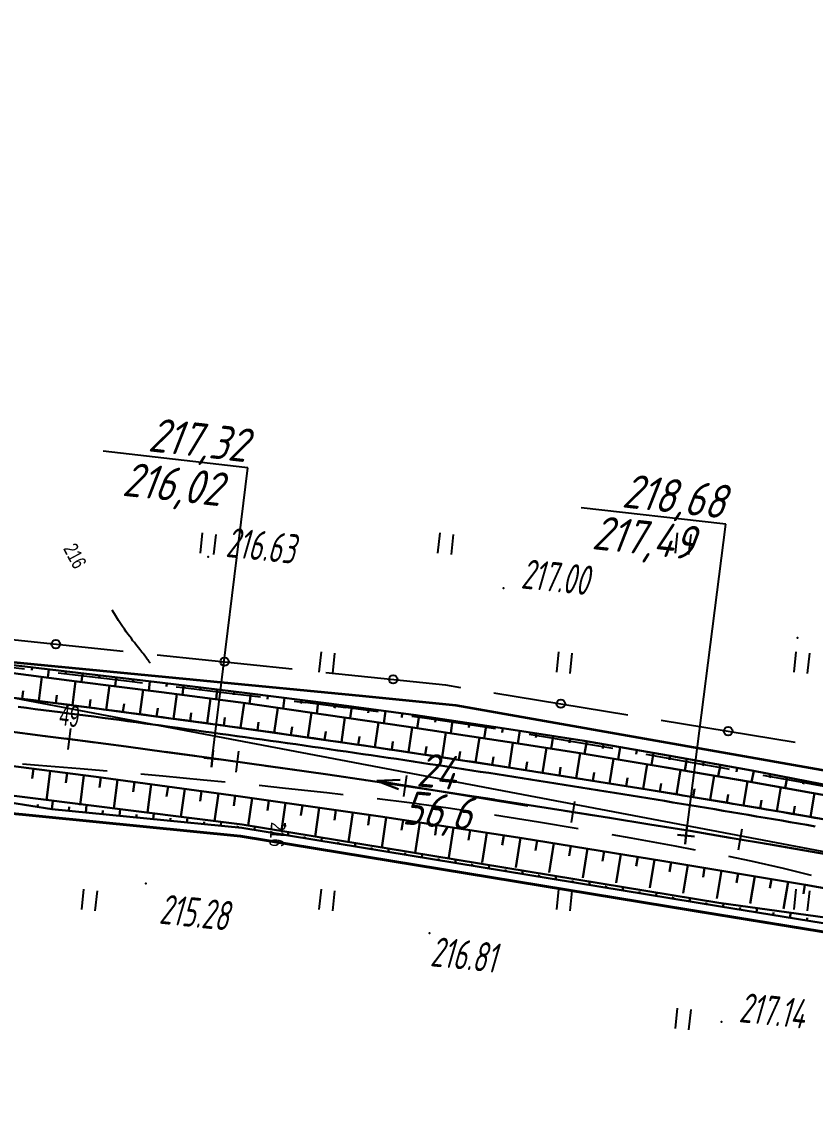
# Model space of a CAD drawing. Header units: millimetres. Extents: x -1799 to 6962, y -1020 to 4121.
# Drawn here: x 2605.3 to 2698.8, y 2129.8 to 2259.3 of the extents above; entities that cross this region are included whole.
import ezdxf
from ezdxf import colors
from ezdxf.entities.mleader import LeaderData, LeaderLine
from ezdxf.math import Vec2, Vec3

# ---------------------------------------------------------------- set-up
doc = ezdxf.new("R2010")
doc.units = ezdxf.units.MM
doc.linetypes.add('CONTI', pattern=[0])
doc.linetypes.add('STROT', pattern=[1.7, 0.5, -1.2])
for name, color, linetype, lineweight in [('10', 1, 'Continuous', 35), ('КОПИЯ_ОСЬ_13_ОТКОСЫ', 7, 'Continuous', 30), ('ОСЬ_ВЕРХ_ПОКРЫТИЯ_ГРАНИЦЫ_ПОЛОС', 7, 'Continuous', 30), ('ОСЬ_ВЕРХ_ПОКРЫТИЯ_ОСЬ', 1, 'Continuous', 30), ('Отметки', 5, 'Continuous', 30), ('Уклоны ПЧ', 5, 'Continuous', 30)]:
    doc.layers.add(name, color=color, linetype=linetype, lineweight=lineweight)
for name, color, linetype in [('_Ростелеком', 6, 'Continuous'), ('GOR_BDEFAULT', 212, 'CONTI'), ('PI_OTDEFAULT', 172, 'CONTI'), ('PI_TTDEFAULT', 5, 'CONTI'), ('PLN_O', 7, 'CONTI'), ('SIT_LDEFAULT', 7, 'CONTI'), ('ZAPSKDEFAULT', 7, 'CONTI'), ('КОПИЯ_ОСЬ_ТАНГЕНСЫ', 1, 'Continuous'), ('ОСЬ_ВЕРХ_ПОКРЫТИЯ_ПИКЕТЫ', 1, 'Continuous'), ('ОСЬ_ВЕРХ_ПОКРЫТИЯ_ТАНГЕНСЫ', 1, 'Continuous'), ('разметка', 7, 'Continuous')]:
    doc.layers.add(name, color=color, linetype=linetype)
doc.styles.add('eskd', font='spds.shx', dxfattribs={"width": 1.2, "oblique": 15})
doc.styles.add('SHRFT', font='TXT', dxfattribs={"width": 3.5})
doc.styles.get("Standard").update_dxf_attribs({"font": 'arial.ttf'})
doc.styles.add('STYLE1', font='romand.shx', dxfattribs={"width": 0.9})
doc.styles.add('ГОСТ', font='', dxfattribs={"oblique": 15, "height": 4})
doc.styles.get('ГОСТ').set_extended_font_data('GOST type A')
doc.linetypes.add('кабель_связи_проект.', pattern='A,10,-1,["/",STYLE1,S=3,R=0,X=0,Y=-1.5],-4.1', length=15.1)

# ---------------------------------------------------------------- blocks, each defined once
blk = doc.blocks.new('BL_2011')
at = {"color": 0}
for p, q in [((0, 0), (0, 2.4)), ((1.6, 0), (1.6, 2.4))]:
    blk.add_line(p, q, dxfattribs=at)
blk = doc.blocks.new('_None')
blk = doc.blocks.new('Крест')
at = {"layer": 'Отметки'}
for points in [[(-1, 0), (1, 0)], [(0, 1), (0, -1)]]:
    blk.add_lwpolyline(points, dxfattribs=at)
blk = doc.blocks.new('Стрелка')
at = {"layer": 'Уклоны ПЧ', "ltscale": 2}
for points in [[(-0.02342005360436872, -0.04794833697465961), (-0.02342005360436872, 17.97170368749525)], [(-0.02342005360436872, -0.04794833697465961), (-0.5784949510263147, 2.621650927669716)], [(-0.02342005360436872, -0.04794833697465961), (0.5316548438175772, 2.621650927669716)]]:
    blk.add_lwpolyline(points, dxfattribs=at)

msp = doc.modelspace()

# ---------------------------------------------------------------- linework, layer by layer
at = {"layer": '10'}
for points in [[(2101.215964376295, 2227.683480735322), (2162.085964376407, 2219.923480734614), (2159.525964376351, 2213.473480735359), (2297.715964376295, 2209.333480734763), (2404.765964376575, 2206.743480734912), (2404.405964376705, 2209.573480734986), (2429.815964376388, 2209.403480735061), (2482.405964376705, 2205.203480734875), (2522.825964376631, 2200.833480734763), (2522.305964376612, 2191.793480734726), (2567.945964376277, 2187.353480735247), (2607.945964376277, 2183.453480734875), (2645.445964376277, 2179.81348073521), (2656.475964376537, 2178.743480734912), (2795.065964376388, 2154.273480735173)], [(2711.605964376426, 2150.083480734763), (2669.275964376351, 2157.013480735396), (2631.085964376407, 2163.273480735173), (2562.695964376277, 2170.053480735433), (2522.135964376686, 2174.06348073521), (2464.055964376612, 2179.003480734688), (2394.925964376258, 2183.3734807348), (2355.125964376444, 2183.173480734614), (2300.975964376537, 2183.773480735173), (2267.925964376258, 2185.6234807348), (2237.395964376463, 2187.773480735173), (2206.525964376351, 2190.163480734837), (2183.505964376332, 2191.983480735135), (2147.735964376314, 2194.533480734949)]]:
    msp.add_lwpolyline(points, dxfattribs=at)
at = {"layer": '_Ростелеком', "linetype": 'кабель_связи_проект.', "lineweight": 40, "ltscale": 0.25}
msp.add_lwpolyline([(2147.735964376314, 2194.533480734949), (2165.620964376323, 2193.258480735508), (2183.892524459117, 2191.952918643517), (2204.259899181381, 2190.342639668298), (2245.727302920752, 2187.928894931835), (2377.213150545556, 2183.856410272804), (2394.925964376258, 2183.3734807348), (2427.774356473654, 2181.296994788026), (2466.421393385515, 2179.489945887973), (2529.045099162156, 2174.68424828389), (2590.674702712664, 2167.279744137463), (2631.085964376407, 2163.273480735173), (2687.255328848967, 2154.070012844552), (2711.605964395605, 2150.083480731969), (2728.843450850874, 2146.897353469779), (2777.18548696198, 2136.785582946998), (2823.732769019707, 2130.389864466538), (2843.098696965064, 2129.833376689267), (2891.691056727732, 2136.424062533689), (2926.975437407187, 2148.040086050903), (2920.921942522875, 2168.771160892596)], dxfattribs=at)
at = {"layer": 'GOR_BDEFAULT', "color": 212, "elevation": 216, "flags": 128}
for points in [[(2620.451700376414, 2183.669213734952), (2620.411700376435, 2183.739212735009), (2620.351700376437, 2183.809212735307), (2620.29170037644, 2183.889214735863), (2620.231700376442, 2183.969216735487), (2620.151700376426, 2184.069214735565), (2620.071700376409, 2184.169213734952), (2619.991700376451, 2184.279213735287), (2619.891700376416, 2184.399216735189), (2619.79170037644, 2184.529213735287), (2619.691700376405, 2184.669213734952), (2619.571700376409, 2184.819214735565), (2619.451700376414, 2184.969216735487), (2619.321700376409, 2185.129212735606), (2619.181700376395, 2185.309212735307), (2619.04170037644, 2185.489212735009), (2618.891700376416, 2185.679215735209), (2618.731700376442, 2185.889214735863), (2618.5617003764, 2186.099213735585), (2618.381700376407, 2186.329216734891), (2618.201700376414, 2186.569214735565), (2618.001700376402, 2186.819214735565), (2617.801700376449, 2187.089211735328), (2617.601700376437, 2187.379212735606), (2617.381700376407, 2187.679215735209), (2617.161700376435, 2187.999215735507), (2616.931700376395, 2188.349213735585), (2616.691700376405, 2188.70921473523), (2616.451700376414, 2189.099213735585), (2616.191700376405, 2189.509217735765), (2615.931700376395, 2189.939217735467)], [(2636.361700376447, 2164.429215735209), (2636.341700376428, 2164.819214735565)]]:
    msp.add_lwpolyline(points, dxfattribs=at)
at = {"layer": 'PI_TTDEFAULT', "color": 5}
for p in [(2627.251700376402, 2196.219216735487, 216.629), (2662.071700376409, 2192.51921173503, 217.002), (2696.731700376442, 2186.659211734695, 217.464), (2619.911700376435, 2157.699212734972, 215.278), (2653.341700376428, 2151.859215734911, 216.812), (2687.78170037643, 2141.389214735863, 217.14)]:
    msp.add_point(p, dxfattribs=at)
at = {"layer": 'PLN_O'}
for p, q in [((2601.331700376419, 2186.749215735507), (2617.241700376451, 2185.089211735328)), ((2621.231700376442, 2184.679215735209), (2637.141700376416, 2183.01921173503)), ((2641.121700376398, 2182.599213735585), (2655.241700376451, 2181.129212735606)), ((2655.241700376451, 2181.119217735169), (2657.011700376412, 2180.829216734891)), ((2660.951700376414, 2180.189217735467), (2676.741700376451, 2177.599213735585)), ((2680.691700376405, 2176.949212734972), (2696.481700376442, 2174.359215734911))]:
    msp.add_line(p, q, dxfattribs=at)
for centre in [(2609.29170037644, 2185.919213734952), (2629.191700376405, 2183.849213735585), (2649.081700376419, 2181.76921173503), (2668.841700376428, 2178.899216735189), (2688.581700376419, 2175.659211734695)]:
    msp.add_circle(centre, 0.5, dxfattribs=at)
at = {"layer": 'SIT_LDEFAULT', "color": 7}
for p, q in [((2605.611700376447, 2182.95921473523), (2598.771700376421, 2183.749215735507)), ((2617.961700376423, 2181.509217735765), (2609.581700376419, 2182.499215735507)), ((2619.501700376402, 2181.329216734891), (2617.961700376423, 2181.509217735765)), ((2624.321700376409, 2180.759217735765), (2623.481700376442, 2180.859215734911)), ((2629.111700376447, 2180.189217735467), (2624.321700376409, 2180.759217735765)), ((2633.411700376435, 2179.679215735209), (2629.111700376447, 2180.199212734972)), ((2638.681700376395, 2179.01921173503), (2637.381700376407, 2179.179215735209)), ((2643.471700376433, 2178.429215735209), (2638.681700376395, 2179.029213735287)), ((2647.301700376449, 2177.929215735209), (2643.471700376433, 2178.439217735467)), ((2653.03170037643, 2177.149216735189), (2651.271700376421, 2177.389214735863)), ((2657.801700376449, 2176.449212734972), (2653.03170037643, 2177.149216735189)), ((2661.151700376426, 2175.929215735209), (2657.801700376449, 2176.449212734972)), ((2667.991700376451, 2174.809212735307), (2665.111700376447, 2175.289216734854)), ((2673.331700376419, 2173.899216735189), (2667.991700376451, 2174.809212735307)), ((2674.961700376423, 2173.619217735169), (2673.331700376419, 2173.899216735189)), ((2605.371700376398, 2171.799218735111), (2607.231700376442, 2171.659211734695)), ((2683.711700376423, 2172.069214735565), (2678.911700376435, 2172.929215735209)), ((2688.431700376395, 2171.219216735487), (2683.711700376423, 2172.069214735565)), ((2607.231700376442, 2171.659211734695), (2612.171700376444, 2171.26921173503)), ((2612.171700376444, 2171.26921173503), (2615.341700376428, 2171.009217735765)), ((2619.321700376409, 2170.649216735189), (2621.911700376435, 2170.409211734695)), ((2621.911700376435, 2170.399216735189), (2626.701700376414, 2169.929215735209)), ((2688.751700376402, 2171.159211734695), (2688.431700376395, 2171.219216735487)), ((2696.471700376433, 2169.76921173503), (2692.691700376405, 2170.449212734972)), ((2626.701700376414, 2169.939217735467), (2629.271700376421, 2169.679215735209)), ((2633.251700376402, 2169.289216734854), (2636.391700376416, 2168.95921473523)), ((2700.341700376428, 2169.059212735307), (2696.471700376433, 2169.76921173503)), ((2636.391700376416, 2168.95921473523), (2641.261700376412, 2168.429215735209)), ((2641.261700376412, 2168.429215735209), (2643.191700376405, 2168.199212734972)), ((2647.171700376444, 2167.719216735487), (2651.001700376402, 2167.239212735009)), ((2651.001700376402, 2167.249215735507), (2655.841700376428, 2166.579216734891)), ((2655.841700376428, 2166.579216734891), (2657.081700376419, 2166.389214735863)), ((2661.03170037643, 2165.799218735111), (2666.221700376433, 2164.979210735683)), ((2666.221700376433, 2164.969216735487), (2670.901700376426, 2164.179215735209)), ((2674.841700376428, 2163.499215735507), (2677.101700376437, 2163.099213735585)), ((2677.101700376437, 2163.099213735585), (2682.28170037643, 2162.149216735189)), ((2682.28170037643, 2162.159211734695), (2684.681700376395, 2161.699212734972)), ((2688.601700376437, 2160.919213734952), (2691.231700376442, 2160.389214735863)), ((2691.231700376442, 2160.389214735863), (2695.051700376449, 2159.529213735287)), ((2695.051700376449, 2159.529213735287), (2698.361700376447, 2158.70921473523))]:
    msp.add_line(p, q, dxfattribs=at)
at = {"layer": 'КОПИЯ_ОСЬ_13_ОТКОСЫ'}
for p, q in [((2608.836499205159, 2166.484134743375), (2608.933424507684, 2167.461822271732)), ((2610.826742857675, 2166.286827359733), (2610.872651811087, 2166.749911921484)), ((2612.81698651019, 2166.089519976092), (2612.903697021344, 2166.964170692873)), ((2614.807230162705, 2165.89221259245), (2614.848031720447, 2166.303778747481)), ((2616.797473815221, 2165.694905208808), (2616.873969535003, 2166.466519114015)), ((2618.787717467736, 2165.497597825167), (2618.823411629777, 2165.857645575342)), ((2620.777961120251, 2165.300290441525), (2620.844242048692, 2165.968867535156)), ((2622.768204772738, 2165.102983057884), (2622.798791539108, 2165.41151240134)), ((2624.758448425253, 2164.905675674242), (2624.814514562322, 2165.471215956298)), ((2626.748692077768, 2164.7083682906), (2626.774171448438, 2164.9653792292)), ((2628.738935730284, 2164.511060906959), (2628.784787075982, 2164.973564377439)), ((2630.729179382799, 2164.313753523317), (2630.749551357827, 2164.519246056129)), ((2632.706914121294, 2164.021219573368), (2632.771592482206, 2164.415955826094)), ((2634.680595387481, 2163.697827767965), (2634.712934567951, 2163.895195894328)), ((2636.654276653639, 2163.374435963494), (2636.71895501455, 2163.769172216219)), ((2638.627957919825, 2163.051044158091), (2638.660297100325, 2163.248412285385)), ((2640.601639186012, 2162.727652353619), (2640.666317546924, 2163.122388606344)), ((2642.575320452199, 2162.404260548216), (2642.607659632698, 2162.601628674579)), ((2644.549001718386, 2162.080868743745), (2644.613680079297, 2162.47560499647)), ((2646.522682984572, 2161.757476938342), (2646.555022165072, 2161.954845065636)), ((2648.496364250759, 2161.43408513387), (2648.561042611671, 2161.828821386595)), ((2650.470045516917, 2161.110693328467), (2650.502384697387, 2161.30806145483)), ((2652.443726783104, 2160.787301523064), (2652.508405144161, 2161.182037776721)), ((2654.41740804929, 2160.463909718593), (2654.449747229761, 2160.661277844955)), ((2656.391089315477, 2160.14051791319), (2656.455767676534, 2160.535254166846)), ((2658.364770581664, 2159.817126108718), (2658.397109762134, 2160.014494235081)), ((2660.338451847851, 2159.493734303315), (2660.403130208908, 2159.888470556972)), ((2662.312133114037, 2159.170342498844), (2662.344472294508, 2159.367710625206)), ((2664.285814380195, 2158.846950693441), (2664.350492741252, 2159.241686947097)), ((2666.259495646382, 2158.523558888969), (2666.291834826881, 2158.720927015332)), ((2668.233176912569, 2158.200167083566), (2668.297855273626, 2158.594903337223)), ((2670.206858178755, 2157.876775279095), (2670.239197359255, 2158.074143405457)), ((2672.180539444942, 2157.553383473692), (2672.245217805999, 2157.948119727348)), ((2674.154220711129, 2157.22999166922), (2674.186559891628, 2157.427359795583)), ((2676.127901977286, 2156.906599863817), (2676.192580338344, 2157.301336117474)), ((2678.101583243473, 2156.583208059345), (2678.133922423944, 2156.780576185708)), ((2680.07526450966, 2156.259816253943), (2680.139942870688, 2156.654552507599)), ((2682.048945775847, 2155.93642444854), (2682.081284956404, 2156.133792575833)), ((2684.022627042033, 2155.613032644068), (2684.087305403062, 2156.007768897724)), ((2685.99630830822, 2155.289640838665), (2686.028647488778, 2155.487008965028)), ((2687.970095214094, 2154.966896132019), (2688.036413079748, 2155.374627736782)), ((2689.944153536964, 2154.645813996357), (2689.981065984941, 2154.872756939766)), ((2691.918211859806, 2154.324731860695), (2691.999543786087, 2154.824772031431)), ((2693.892270182676, 2154.003649725032), (2693.936689660981, 2154.276746951428)), ((2695.866328505546, 2153.68256758937), (2695.962674492484, 2154.274916325149)), ((2697.840386828388, 2153.361485453707), (2697.892313337021, 2153.680736963091))]:
    msp.add_line(p, q, dxfattribs=at)
for points in [[(2428.936481492807, 2194.36792563313), (2445.686969774057, 2193.594610203442), (2462.430622117807, 2192.687627781567), (2479.166461961557, 2191.647344578442), (2495.894001024057, 2190.473760594067), (2512.611286180307, 2189.166997898755), (2529.317340867807, 2187.726934422192), (2546.011676805307, 2186.153814305005), (2562.693317430307, 2184.447759617505), (2579.360309617807, 2182.608770359692), (2596.012653367807, 2180.63696860188), (2612.648395555307, 2178.532720555005), (2629.266559617807, 2176.295782078442), (2645.866657274057, 2173.926641453442), (2662.447711961557, 2171.425176609692), (2679.007770555307, 2168.79175375813), (2695.546344774057, 2166.026372898755), (2712.062458055307, 2163.129400242505)], [(2428.599059883893, 2186.375069268433), (2445.507751290143, 2185.593575127808), (2462.409118477643, 2184.675606377808), (2479.302673165143, 2183.621163018433), (2496.186950508893, 2182.430367119995), (2513.061462227643, 2181.103218682495), (2529.924255196393, 2179.639839776245), (2546.775329415143, 2178.040352471558), (2563.612243477643, 2176.304878838745), (2580.434997383893, 2174.433418877808), (2597.242126290143, 2172.42621672937), (2614.032165352643, 2170.283394463745), (2630.804626290143, 2168.004952080933), (2647.558044258893, 2165.59125579187), (2664.291442696393, 2163.042183526245), (2681.003845040143, 2160.358223565308), (2697.693786446393, 2157.539253838745), (2714.360290352643, 2154.585762627808)], [(2588.469826273018, 2185.259224066896), (2591.972116247149, 2184.867310567212), (2601.943490758867, 2183.718445821119), (2611.909311071367, 2182.522202534986), (2621.881418004961, 2181.361558003736), (2631.84790970418, 2180.153519673658), (2641.807199254961, 2178.878937764478), (2651.760324254961, 2177.557053609205), (2661.688668981524, 2176.061509175611), (2671.609750524492, 2174.518815083814), (2681.500314489336, 2172.789689107251), (2691.382516637774, 2171.013596577955), (2701.239694372149, 2169.103898091626)], [(2601.828317419024, 2182.799119038892), (2611.781076208086, 2181.535492940259), (2621.733834997149, 2180.268464131665), (2631.68042923543, 2178.954163594556), (2641.139718786211, 2177.60270790608), (2650.592782751055, 2176.208375020337), (2656.262826696367, 2175.359681172681), (2663.819467321367, 2174.205491109205), (2671.372140661211, 2173.025605244947), (2681.270517126055, 2171.387391133619), (2691.161020055742, 2169.702164693189), (2701.038095251055, 2167.941758199048)], [(2601.828571336557, 2182.79907797688), (2611.781208055307, 2181.535528172192), (2621.733844774057, 2180.268438328442), (2631.680622117807, 2178.954107273755), (2641.139606492807, 2177.602666844067), (2650.592731492807, 2176.208379734692), (2656.262653367807, 2175.35962485188), (2663.819293992807, 2174.205450047192), (2671.372028367807, 2173.02564047688), (2681.270465867807, 2171.387334812817), (2691.161090867807, 2169.702154148755), (2701.038043992807, 2167.941778172192)], [(2606.482980504961, 2183.179505391431), (2606.44556595418, 2182.867051167798)], [(2607.292438524057, 2179.22485922688), (2607.656208055307, 2182.065069187817)], [(2608.468698278399, 2182.940629048658), (2608.352182165117, 2181.976273579908)], [(2610.454110876055, 2182.69987587483), (2610.414987340899, 2182.378449483228)], [(2612.439950719805, 2182.461655659986), (2612.326364294024, 2181.467331929517)], [(2614.426950231524, 2182.233704610181), (2614.388742223711, 2181.902298970533)], [(2439.378531380362, 2181.912888538477), (2441.227638431805, 2181.837701225107), (2451.179573246258, 2181.385325813119), (2461.143104740398, 2181.107547187631), (2471.105232425945, 2180.782397651498), (2481.050087162273, 2180.149188422983), (2490.991859623211, 2179.468736076181), (2500.93360156657, 2178.781705283945), (2510.872017093914, 2178.047446632211), (2520.326942631023, 2177.221536063974), (2529.778053470867, 2176.352755927865), (2531.667640873211, 2176.172721290414), (2541.112434574383, 2175.241176032846), (2550.552925297039, 2174.266806983774), (2560.450508304852, 2173.108662986581), (2570.342476078289, 2171.903500938241), (2580.224739261883, 2170.629445457284), (2590.100837894695, 2169.308442497079), (2601.364479252117, 2167.635026359384), (2608.836499205043, 2166.484134743375)], [(2611.259723680307, 2178.713384617505), (2611.628864305307, 2181.555181492505)], [(2615.226032274057, 2178.194463719067), (2615.602985399057, 2181.054693211255)], [(2616.413705602617, 2182.003891988111), (2616.29322220418, 2180.967042012525)], [(2618.400216833086, 2181.772187276197), (2618.359750524492, 2181.426606221509)], [(2620.386544958086, 2181.538605733228), (2620.259103551836, 2180.459244771314)], [(2622.372628942461, 2181.303147359205), (2622.329782262774, 2180.943390889478)], [(2624.358468786211, 2181.065796895337), (2624.22388626668, 2179.943955464673)], [(2626.344125524492, 2180.826569600415), (2626.298898473711, 2180.452668233228)], [(2605.308551805307, 2179.477666844067), (2605.428668992807, 2180.423833836255)], [(2609.276325242807, 2178.970098484692), (2609.398395555307, 2179.91675375813)], [(2619.191364305307, 2177.668096531567), (2619.576129930307, 2180.547246922192)], [(2623.155231492807, 2177.13403891438), (2623.548786180307, 2180.032232273755)], [(2627.118610399057, 2176.59253500813), (2627.519977586557, 2179.509771336255)], [(2628.329538122149, 2180.585465474439), (2628.187570348711, 2179.421174092603)], [(2630.31470657918, 2180.342484517408), (2630.267038122149, 2179.954438252759)], [(2632.299630895586, 2180.096756978345), (2632.147653356524, 2178.888428731275)], [(2634.283883825274, 2179.846207661939), (2634.232858434649, 2179.443482442212)], [(2636.267892614336, 2179.593796773267), (2636.106149450274, 2178.32730202229)], [(2613.243122117807, 2178.454961765942), (2613.367145555307, 2179.40210532063)], [(2617.208942430307, 2177.932256687817), (2617.335407274057, 2178.88550375813)], [(2621.173297899057, 2177.401983250317), (2621.302692430307, 2178.36157797688)], [(2631.080524461557, 2176.043462742505), (2631.490680711557, 2178.97974203938)], [(2635.041950242807, 2175.486822117505), (2635.456989305307, 2178.419927586255)], [(2638.251657262774, 2179.339493794751), (2638.197335973711, 2178.917389912915)], [(2640.235177770586, 2179.08332924397), (2640.063485876055, 2177.758683247876)], [(2642.218454137774, 2178.825272603345), (2642.160836950274, 2178.383774800611)], [(2644.201486364336, 2178.565354390455), (2644.019601598711, 2177.182572408033)], [(2646.184274450274, 2178.30354408772), (2646.123239294024, 2177.842667622876)], [(2625.137165086557, 2176.864263523755), (2625.269001024057, 2177.830205906567)], [(2629.100055711557, 2176.318975437817), (2629.234333055307, 2177.29126547688)], [(2639.001911180307, 2174.922735203442), (2639.421833055307, 2177.851446140942)], [(2642.960895555307, 2174.351079930005), (2643.385700242807, 2177.275396336255)], [(2648.166818395586, 2178.039856953931), (2647.974496618242, 2176.59895424397)], [(2650.149118200274, 2177.774308247876), (2650.084543004961, 2177.294068379712)], [(2652.130563512774, 2177.502152486158), (2651.909372106524, 2176.011307759595)], [(2654.108773961992, 2177.207657857251), (2654.034555211992, 2176.71077065022)], [(2656.08667923543, 2176.91128639729), (2655.862497106524, 2175.41960243733)], [(2633.061481492807, 2175.766118992505), (2633.199176805307, 2176.744756687817)], [(2637.021930711557, 2175.20581625813), (2637.161090867807, 2176.183233250317)], [(2640.981403367807, 2174.637823094067), (2641.122516649057, 2175.613897312817)], [(2646.918415086557, 2173.771978367505), (2647.348590867807, 2176.691778172192)], [(2650.875446336557, 2173.185186375317), (2651.310504930307, 2176.100957859692)], [(2658.064340368242, 2176.613053365064), (2657.989145055742, 2176.11589149983)], [(2660.041696325274, 2176.312943501783), (2659.814462438555, 2174.82048134358)], [(2662.018747106524, 2176.010956807447), (2661.942575231524, 2175.513550801587)], [(2663.995553747149, 2175.707108540845), (2663.765268102617, 2174.213852925611)], [(2644.939899461557, 2174.062505711255), (2645.082477586557, 2175.037115086255)], [(2648.896930711557, 2173.479497898755), (2649.041461961557, 2174.452642430005)], [(2654.831012742807, 2172.59107016438), (2655.271930711557, 2175.507940281567)], [(2658.785602586557, 2171.989263523755), (2659.232868211557, 2174.909185398755)], [(2662.738727586557, 2171.380010594067), (2663.191852586557, 2174.302373875317)], [(2665.972055211992, 2175.401383443189), (2665.894845739336, 2174.903702779126)], [(2667.948251501055, 2175.093796773267), (2667.715036169024, 2173.600205464673)], [(2669.924142614336, 2174.78433327229), (2669.84595657918, 2174.286545796705)], [(2671.89917923543, 2174.46890358479), (2671.642587438555, 2172.981492085767)], [(2652.853473680307, 2172.889043797192), (2652.999469774057, 2173.860845555005)], [(2656.808551805307, 2172.291143406567), (2656.956501024057, 2173.263311375317)], [(2666.690876024057, 2170.763311375317), (2667.150348680307, 2173.688360203442)], [(2670.642047899057, 2170.139043797192), (2671.107379930307, 2173.067388523755)], [(2673.86988236043, 2174.127961201978), (2673.783883825274, 2173.632233662915)], [(2675.840280309649, 2173.785141988111), (2675.587106481524, 2172.333924336744)], [(2677.810373083086, 2173.440461201978), (2677.725534215899, 2172.956803365064)], [(2679.780099645586, 2173.09390358479), (2679.530465856524, 2171.67887978108)], [(2660.762165086557, 2171.685552586255), (2660.912067430307, 2172.658819187817)], [(2664.714801805307, 2171.072637547192), (2664.867145555307, 2172.046514500317)], [(2674.591754930307, 2169.507207859692), (2675.060504930307, 2172.420782078442)], [(2678.540485399057, 2168.86792563313), (2679.012165086557, 2171.76538657063)], [(2681.749521032305, 2172.745499654126), (2681.665902868242, 2172.273896260572)], [(2683.718637243242, 2172.395218892408), (2683.472665563555, 2171.016358418775)], [(2685.687387243242, 2172.043076558423), (2685.604989782305, 2171.583542867017)], [(2687.655832067461, 2171.689072652173), (2687.413705602617, 2170.34636024983)], [(2606.659118477643, 2171.241280205933), (2606.511169258893, 2170.085152276245)], [(2608.643005196393, 2170.986153252808), (2608.192321602643, 2167.496651299683)], [(2610.626403633893, 2170.729195244995), (2610.475036446393, 2169.566109307495)], [(2612.609802071393, 2170.470284112183), (2612.149841133893, 2166.96137297937)], [(2668.666461961557, 2170.452032078442), (2668.820758836557, 2171.42700766438)], [(2672.617145555307, 2169.824102390942), (2672.772907274057, 2170.80005453938)], [(2682.487751024057, 2168.221197117505), (2682.962848680307, 2171.102544773755)], [(2686.434040086557, 2167.566900242505), (2686.911579149057, 2170.432134617505)], [(2689.623910680742, 2171.333222432447), (2689.54273392293, 2170.885712666822)], [(2691.591378942461, 2170.9736338094), (2691.341928258867, 2169.670350117994)], [(2693.555551305742, 2170.596772237134), (2693.471994176836, 2170.16243080647)], [(2614.592712227643, 2170.20941985437), (2614.437927071393, 2169.03998626062)], [(2616.575134102643, 2169.946846612183), (2616.124644889971, 2166.560442790774)], [(2618.557555977643, 2169.682198174683), (2618.400329415143, 2168.506538994995)], [(2620.539977852643, 2169.415718682495), (2620.087504256526, 2166.063720409212)], [(2622.521911446393, 2169.14740813562), (2622.361266915143, 2167.965889580933)], [(2676.566364305307, 2169.188482273755), (2676.723590867807, 2170.159551609692)], [(2680.514118211557, 2168.545415867505), (2680.672321336557, 2169.511114109692)], [(2690.378864305307, 2166.90503500813), (2690.859333055307, 2169.754278172192)], [(2695.519357458086, 2170.218064351392), (2695.278878942461, 2168.97412209065)], [(2697.482797399492, 2169.837479634595), (2697.402230993242, 2169.422913594556)], [(2600.275299876559, 2168.547069467989), (2600.275329415143, 2168.547066338745), (2631.268393477987, 2164.662258128089), (2687.481703112435, 2155.451589730953), (2711.945870712176, 2152.057363514242), (2711.946347446161, 2152.057258374442)], [(2624.503356758893, 2168.877144463745), (2624.050491056123, 2165.566982053605)], [(2626.484802071393, 2168.60492766687), (2626.321227852643, 2167.417793877808)], [(2628.465759102643, 2168.330879815308), (2628.013063853703, 2165.070295592223)], [(2630.446716133893, 2168.055000909058), (2630.279723946393, 2166.86176360437)], [(2684.460895555307, 2167.894903172192), (2684.620075242807, 2168.85523032063)], [(2688.406208055307, 2167.236822117505), (2688.566852586557, 2168.191778172192)], [(2694.322223680307, 2166.235723484692), (2694.804157274057, 2169.058477390942)], [(2698.264606492807, 2165.558965672192), (2698.747028367807, 2168.354375828442)], [(2607.134193607586, 2166.754014396493), (2607.176735111492, 2167.030095481698)], [(2632.427184883893, 2167.777168877808), (2631.972673535618, 2164.546860367444)], [(2634.407653633893, 2167.49750579187), (2634.238220040143, 2166.30268157312)], [(2636.387634102643, 2167.215889580933), (2635.914795719445, 2163.900935399731)], [(2638.367614571393, 2166.932442315308), (2638.196227852643, 2165.738960869995)], [(2640.347106758893, 2166.647041924683), (2639.856697781603, 2163.255046498415)], [(2692.350543992807, 2166.571294773755), (2692.511676805307, 2167.520879734692)], [(2696.293415086557, 2165.898321140942), (2696.455036180307, 2166.838994969067)], [(2608.836499205159, 2166.484134743375), (2631.216270877523, 2164.265464587522), (2687.417024751436, 2155.056853477296), (2711.883024980876, 2151.077439334628), (2711.883024980876, 2151.077439334628)], [(2642.326598946393, 2166.35981047937), (2642.152770821393, 2165.167793877808)], [(2644.305602852643, 2166.070625909058), (2643.79795986866, 2162.609262459365)], [(2646.284118477643, 2165.779610284058), (2646.108337227643, 2164.588936455933)], [(2648.262634102643, 2165.486641534058), (2647.732360665143, 2161.91840422937)], [(2650.240661446393, 2165.19184172937), (2650.062927071393, 2164.002632744995)], [(2652.218688790143, 2164.895210869995), (2651.683532540143, 2161.341866143433)], [(2654.196227852643, 2164.59662688562), (2654.016540352643, 2163.412300713745)], [(2656.173278633893, 2164.296089776245), (2655.635192696393, 2160.765328057495)], [(2658.150329415143, 2163.993721612183), (2657.969665352643, 2162.816963799683)], [(2660.127380196393, 2163.689522393433), (2659.585388008893, 2160.181343682495)], [(2662.103454415143, 2163.383370049683), (2661.921813790143, 2162.214180596558)], [(2664.079528633893, 2163.075386651245), (2663.534606758893, 2159.58979094812)], [(2666.055602852643, 2162.765450127808), (2665.872985665143, 2161.603829034058)], [(2668.031188790143, 2162.453682549683), (2667.482848946393, 2158.990791924683)], [(2670.006286446393, 2162.139961846558), (2669.822692696393, 2160.985909112183)], [(2671.981384102643, 2161.824410088745), (2671.431579415143, 2158.393746026245)], [(2673.955993477643, 2161.506905205933), (2673.771423165143, 2160.363594659058)], [(2675.930114571393, 2161.187569268433), (2675.379821602643, 2157.79584563562)], [(2677.904235665143, 2160.866402276245), (2677.719665352643, 2159.736031182495)], [(2679.877868477643, 2160.543282159058), (2679.327575508893, 2157.190254815308)], [(2681.851501290143, 2160.218330987183), (2681.666930977643, 2159.100899346558)], [(2683.824645821393, 2159.891426690308), (2683.273864571393, 2156.577217705933)], [(2685.797302071393, 2159.562691338745), (2685.612731758893, 2158.458199151245)], [(2687.769958321393, 2159.232124932495), (2687.219177071393, 2155.956734307495)], [(2689.742126290143, 2158.899605401245), (2689.557555977643, 2157.807930596558)], [(2691.713805977643, 2158.565254815308), (2691.166442696393, 2155.34711516687)], [(2693.685485665143, 2158.22895110437), (2693.501891915143, 2157.156441338745)], [(2695.656677071393, 2157.890816338745), (2695.115173165143, 2154.742256768433)], [(2697.627380196393, 2157.55072844812), (2697.445739571393, 2156.50141204187)]]:
    msp.add_lwpolyline(points, dxfattribs=at)
at = {"layer": 'КОПИЯ_ОСЬ_ТАНГЕНСЫ'}
msp.add_line((2580.079850085438, 2184.177011251834), (2852.601700375855, 2132.519214735751), dxfattribs=at)
at = {"layer": 'ОСЬ_ВЕРХ_ПОКРЫТИЯ_ГРАНИЦЫ_ПОЛОС', "linetype": 'Continuous'}
for points in [[(2604.984201191235, 2179.51957387795), (2605.977067114736, 2179.393424132292), (2606.969872918018, 2179.266802103643), (2607.962618376283, 2179.1397078246), (2608.955303265082, 2179.012141323102), (2609.947927359617, 2178.884102627088), (2610.940490435381, 2178.755591767293), (2611.932992267723, 2178.626608769794), (2612.925432632192, 2178.497153666255), (2613.91781130402, 2178.367226485548), (2614.910128058787, 2178.236827255611), (2615.902382671871, 2178.105956008111), (2616.894574918822, 2177.974612770987), (2617.886704575163, 2177.842797576835), (2618.878771416241, 2177.710510449869), (2619.870775217723, 2177.57775142548), (2620.862715755045, 2177.444520530676), (2621.854592803758, 2177.310817797122), (2622.846406139413, 2177.176643255551), (2623.838155537736, 2177.041996932973), (2624.829840774104, 2176.906878864777), (2625.821461624184, 2176.771289077972), (2626.813017863673, 2176.635227603291), (2627.804509268093, 2176.498694473331), (2628.795935613229, 2176.361689719756), (2629.787296674602, 2176.224213369575), (2630.778592227967, 2176.086265456316), (2631.769822048993, 2175.947846010712), (2632.760985913317, 2175.808955064428), (2633.752083596724, 2175.669592651923), (2634.743114875086, 2175.529758801137), (2635.734079523952, 2175.389453543735), (2636.724977319109, 2175.248676906725), (2637.715808036368, 2175.10742893481), (2638.706571451572, 2174.965709649411), (2639.697267340534, 2174.823519084987), (2640.687895478952, 2174.680857275066), (2641.678455642841, 2174.537724252244), (2642.668947607928, 2174.394120047254), (2643.65937115023, 2174.250044691761), (2644.649726045414, 2174.105498219294), (2645.640012069556, 2173.960480666173), (2646.630228998556, 2173.81499206127), (2647.620376608227, 2173.66903243718), (2648.610454674732, 2173.522601828364), (2649.600462973825, 2173.375700267417), (2650.590401281524, 2173.228327789729), (2651.580269373992, 2173.080484424171), (2652.570067027098, 2172.93217020986), (2653.559794016948, 2172.783385175665), (2654.549450119501, 2172.634129356978), (2655.53903511086, 2172.484402788256), (2656.528548767101, 2172.334205501166), (2657.517990864299, 2172.183537531097), (2658.507361178674, 2172.032398914372), (2659.496659486214, 2171.880789680791), (2660.485885563054, 2171.72870986854), (2661.475039185412, 2171.576159508352), (2662.464120129482, 2171.423138638412), (2663.453128171453, 2171.269647291315), (2664.442063087548, 2171.115685503383), (2665.430924653871, 2170.961253304419), (2666.419712646844, 2170.806350737264), (2667.408426842545, 2170.650977831719), (2668.397067017368, 2170.495134623175), (2669.385632947533, 2170.338821149816), (2670.374124409436, 2170.182037442376), (2671.362541179356, 2170.024783540902), (2672.350883033601, 2169.86705947799), (2673.339149748595, 2169.708865290892), (2674.327341100647, 2169.550201015932), (2675.315456866121, 2169.391066687566), (2676.303496821589, 2169.231462339324), (2677.291460743358, 2169.071388014977), (2678.279348407852, 2168.910843742465), (2679.267159591525, 2168.749829561834), (2680.254894071006, 2168.588345512201), (2681.242551622659, 2168.426391624299), (2682.230132022969, 2168.263967940037), (2683.217635048562, 2168.101074492012), (2684.205060475922, 2167.93771131934), (2685.192408081706, 2167.773878458341), (2686.179677642338, 2167.6095759472), (2687.166868934592, 2167.444803822239), (2688.153981734949, 2167.279562119779), (2689.141015820185, 2167.113850879868), (2690.127970966752, 2166.947670136032), (2691.114846951512, 2166.78101992925), (2692.101643551179, 2166.613900296775), (2693.088360542266, 2166.446311274928), (2694.074997701604, 2166.278252903757), (2695.061554805938, 2166.109725216788), (2696.04803163207, 2165.940728258726), (2697.034427956716, 2165.771262063098), (2698.020743556708, 2165.601326669951), (2699.006978208849, 2165.430922117469)], [(2698.836483651519, 2164.445563497407), (2697.850717742092, 2164.615887059284), (2696.864870923318, 2164.785741686274), (2695.878943418249, 2164.955127337401), (2694.892935449907, 2165.124043974479), (2693.906847241489, 2165.292491561187), (2692.920679016164, 2165.460470057477), (2691.934430996984, 2165.627979427029), (2690.948103407174, 2165.795019630727), (2689.961696469903, 2165.961590631318), (2688.975210408486, 2166.127692390618), (2687.988645445943, 2166.293324872305), (2687.002001805618, 2166.4584880354), (2686.015279710768, 2166.623181847309), (2685.028479384675, 2166.787406267983), (2684.041601050654, 2166.951161262033), (2683.054644931961, 2167.114446789411), (2682.067611251879, 2167.277262817522), (2681.080500233811, 2167.439609304455), (2680.093312101244, 2167.601486215753), (2679.106047077288, 2167.762893516955), (2678.118705385577, 2167.923831168016), (2677.131287249455, 2168.084299137269), (2676.14379289235, 2168.244297381875), (2675.156222537606, 2168.4038258711), (2674.168576408856, 2168.562884565828), (2673.180854729502, 2168.721473428805), (2672.193057723032, 2168.8795924293), (2671.205185613051, 2169.037241528195), (2670.217238622959, 2169.19442068917), (2669.22921697645, 2169.351129879628), (2668.241120896864, 2169.507369060454), (2667.252950608157, 2169.66313819812), (2666.264706333555, 2169.818437257235), (2665.276388296954, 2169.973266203341), (2664.287996721783, 2170.127625001048), (2663.299531831881, 2170.281513614965), (2662.310993850735, 2170.43493200877), (2661.322383002154, 2170.587880151731), (2660.333699509889, 2170.740358005663), (2659.344943597456, 2170.892365537037), (2658.356115488752, 2171.043902710465), (2657.367215407468, 2171.194969496143), (2656.378243577385, 2171.345565854956), (2655.389200222309, 2171.495691754309), (2654.400085566022, 2171.645347162535), (2653.41089983233, 2171.794532040519), (2652.421643245101, 2171.94324635939), (2651.432316028173, 2172.09149008469), (2650.442918405295, 2172.239263181028), (2649.453450600538, 2172.386565615808), (2648.463912837682, 2172.533397355502), (2647.474305340651, 2172.679758368445), (2646.484628333486, 2172.825648619247), (2645.494882039851, 2172.971068077174), (2644.505066683991, 2173.116016705905), (2643.515182489771, 2173.260494475638), (2642.525229681118, 2173.404501351913), (2641.535208482275, 2173.548037304928), (2640.545119116907, 2173.691102299293), (2639.554961809286, 2173.833696306137), (2638.564736783484, 2173.975819287275), (2637.574444263397, 2174.1174712157), (2636.58408447321, 2174.258652058815), (2635.593657637024, 2174.399361781229), (2634.603163979054, 2174.539600353141), (2633.612603723197, 2174.67936774568), (2632.621977093813, 2174.818663924386), (2631.631284314886, 2174.957488855732), (2630.640525610748, 2175.095842510847), (2629.64970120547, 2175.233724858065), (2628.658811323325, 2175.371135868517), (2627.667856188384, 2175.508075508674), (2626.676836025154, 2175.64454374594), (2625.685751057617, 2175.780540552375), (2624.694601510282, 2175.916065896315), (2623.703387607102, 2176.051119744231), (2622.712109572642, 2176.185702070979), (2621.720767631175, 2176.319812842098), (2620.729362006832, 2176.453452026856), (2619.737892924148, 2176.586619599176), (2618.746360607425, 2176.719315527392), (2617.754765280968, 2176.851539776114), (2616.763107169167, 2176.983292322991), (2615.77138649647, 2177.114573134494), (2614.779603487268, 2177.245382180822), (2613.787758365923, 2177.375719432172), (2612.795851356999, 2177.505584862468), (2611.803882684713, 2177.63497843725), (2610.811852573775, 2177.763900129509), (2609.819761248518, 2177.892349912238), (2608.827608933478, 2178.020327751909), (2607.835395853132, 2178.147833623377), (2606.843122232016, 2178.274867495907), (2605.850788294725, 2178.401429342491), (2604.858394265621, 2178.527519132395)]]:
    msp.add_lwpolyline(points, dxfattribs=at)
at = {"layer": 'ОСЬ_ВЕРХ_ПОКРЫТИЯ_ОСЬ'}
msp.add_lwpolyline([(2426.207351945495, 2190.477938314353, -0.036617846919), (2731.386984335937, 2155.496033399751)], format="xyb", dxfattribs=at)
at = {"layer": 'ОСЬ_ВЕРХ_ПОКРЫТИЯ_ПИКЕТЫ'}
for p, q in [((2610.735385172224, 2173.488158747007), (2611.057539973359, 2175.967315113557)), ((2610.735385172224, 2173.488158747007), (2611.057539973359, 2175.967315113557)), ((2630.544265780345, 2170.818106224214), (2630.890016627449, 2173.294082063635)), ((2650.326819346063, 2167.959521638614), (2650.696134878797, 2170.43209237085)), ((2670.08125154707, 2164.912664266688), (2670.474098267625, 2167.381605628331)), ((2689.805770611662, 2161.677810468164), (2690.222112887926, 2164.142898520839))]:
    msp.add_line(p, q, dxfattribs=at)
at = {"layer": 'ОСЬ_ВЕРХ_ПОКРЫТИЯ_ТАНГЕНСЫ'}
msp.add_line((2580.079850085438, 2184.177011251834), (2852.601700375855, 2132.519214735751), dxfattribs=at)
at = {"layer": 'разметка', "linetype": 'STROT', "lineweight": 30, "ltscale": 7}
msp.add_lwpolyline([(2295.126399920797, 2195.845574040351), (2426.20735194989, 2190.477938314353, -0.03661784691979356), (2731.386984335821, 2155.496033398819, 0.03315993183262787), (2816.77431546918, 2142.924740151887, 0.07299314158265033), (2903.535571704017, 2150.905664543075, 0.0208555111745606), (2952.525832701949, 2165.720669882757, -0.02082482559198729), (3001.516093699911, 2180.535675218714, -0.01435564632850414), (3018.36542483097, 2184.104927326937, -0.03749879800817032), (3107.987691925935, 2191.292633513373), (3173.185842721296, 2193.251660703135, 0.06253206427835101), (3222.727246885925, 2198.890219756787, 0.1166163031610069), (3262.841511575543, 2221.445657927928, 0.0625546909724315), (3293.399657548909, 2260.845453227324, -0.01240678721047258), (3323.524116140305, 2305.660466044595, -0.01289234453343849), (3339.170638600228, 2326.149867380423, -0.0008173444225795665), (3360.086087301295, 2351.045616718394, 0.01157994022244065), (3380.45253558583, 2376.375383199577, 0.05392048293527532), (3395.924318417741, 2404.681474589196, 0.05392048293527532)], format="xyb", dxfattribs=at)

# ---------------------------------------------------------------- block references
at = {"layer": 'ZAPSKDEFAULT', "color": 7, "rotation": 354.0000000000001}
for p in [(2626.351700376437, 2196.639214735863), (2654.351700376437, 2196.639214735863), (2682.351700376437, 2196.639214735863), (2640.351700376437, 2182.639214735863), (2668.351700376437, 2182.639214735863), (2696.351700376437, 2182.639214735863), (2612.351700376437, 2154.639214735863), (2640.351700376437, 2154.639214735863), (2668.351700376437, 2154.639214735863), (2696.351700376437, 2154.639214735863), (2682.351700376437, 2140.639214735863)]:
    msp.add_blockref('BL_2011', p, dxfattribs=at)
at = {"layer": 'Отметки', "rotation": 354.462546756401}
for p in [(2627.738816288978, 2172.432882697706), (2683.607482379894, 2163.359939506662)]:
    msp.add_blockref('Крест', p, dxfattribs=at)
at = {"layer": 'Уклоны ПЧ', "rotation": 260.6005440527135}
msp.add_blockref('Стрелка', (2647.205647279372, 2169.787437554834), dxfattribs=at)

# ---------------------------------------------------------------- texts
at = {"layer": 'GOR_BDEFAULT', "color": 212, "style": 'SHRFT', "width": 0.75}
for rotation, p in [(298.028619, (2610.115856376427, 2197.190903735732, 216)), (265.756676, (2634.672133376424, 2164.96684373488, 216))]:
    msp.add_text('216', height=1.722262, rotation=rotation, dxfattribs=at).set_placement(p)
at = {"layer": 'PI_OTDEFAULT', "color": 172, "style": 'eskd', "oblique": 10, "width": 0.8}
for s, p in [('216.63', (2629.251700376402, 2196.219216735487)), ('217.00', (2664.071700376409, 2192.509217735765)), ('215.28', (2621.401700376426, 2152.999215735507)), ('216.81', (2653.368722376423, 2147.981634735514)), ('217.14', (2689.78170037643, 2141.389214735863))]:
    msp.add_text(s, height=3.5, rotation=354.0000000000001, dxfattribs=at).set_placement(p)
at = {"layer": 'ОСЬ_ВЕРХ_ПОКРЫТИЯ_ПИКЕТЫ', "width": 0.6}
msp.add_text('49', height=2.5, rotation=352.59616798902, dxfattribs=at).set_placement((2609.602261634262, 2176.408523630736))
at = {"layer": 'Отметки', "color": 0, "style": 'ГОСТ', "oblique": 15}
for s, p in [('216,02', (2617.035827427588, 2203.43025551868, 126.574)), ('217,49', (2672.430470985399, 2197.140788911295, 126.574))]:
    msp.add_text(s, height=4, rotation=353.8210443257314, dxfattribs=at).set_placement(p)
at = {"layer": 'Уклоны ПЧ', "style": 'ГОСТ', "oblique": 15}
for s, p in [('24', (2651.748073459088, 2169.172055338894)), ('56,6', (2650.106001240618, 2164.719680941117))]:
    msp.add_text(s, height=4, rotation=354.528614, dxfattribs=at).set_placement(p)

# ---------------------------------------------------------------- leaders
at = {"layer": 'Отметки', "ltscale": 0.2}
ml = msp.add_multileader_mtext('Standard', dxfattribs=at)
ml.set_content('217,32', color=256, style='ГОСТ')
ml.set_leader_properties()
ml.set_arrow_properties(name='NONE')
ml.build(insert=Vec2(0, 0))
ml.multileader.update_dxf_attribs({"text_left_attachment_type": 6, "text_right_attachment_type": 6, "dogleg_length": 0.36, "arrow_head_size": 2})
ctx = ml.context
ctx.base_point, ctx.arrow_head_size, ctx.landing_gap_size, ctx.plane_origin, ctx.plane_x_axis, ctx.plane_y_axis = Vec3(2611.985912044543, 2208.991234431373), 2, 0, Vec3(2632.594679454089, 2139.048487525818), Vec3(0.9935874263503812, -0.1130664680549715), Vec3(0.1130664680549715, 0.9935874263503812)
ctx.left_attachment, ctx.right_attachment, ctx.text_align_type = 6, 6, 2
notes = []
notes.append((ctx, [(1, (1, 1, 0), (2631.941904724352, 2206.720318406274), (-0.9935874263503813, 0.1130664680549717), 0.36, [(0, [(2627.738816288978, 2172.432882697706)], 0, [])])]))
ctx.mtext.insert, ctx.mtext.text_direction, ctx.mtext.rotation, ctx.mtext.alignment, ctx.mtext.line_spacing_style, ctx.mtext.flow_direction = Vec3(2632.104319003944, 2211.33152449542), Vec3(0.9935874263503812, -0.1130664680549715), 6.16987653514246, 3, 2, 5
ml = msp.add_multileader_mtext('Standard', dxfattribs=at)
ml.set_content('218,68', color=256, style='ГОСТ')
ml.set_leader_properties()
ml.set_arrow_properties(name='NONE')
ml.build(insert=Vec2(0, 0))
ml.multileader.update_dxf_attribs({"text_left_attachment_type": 6, "text_right_attachment_type": 6, "dogleg_length": 0.36, "arrow_head_size": 2})
ctx = ml.context
ctx.base_point, ctx.arrow_head_size, ctx.landing_gap_size, ctx.plane_origin, ctx.plane_x_axis, ctx.plane_y_axis = Vec3(2668.296605941935, 2202.337440293822), 2, 0, Vec3(2688.463345545004, 2129.975544334774), Vec3(0.9935874263503812, -0.1130664680549715), Vec3(0.1130664680549715, 0.9935874263503812)
ctx.left_attachment, ctx.right_attachment, ctx.text_align_type = 6, 6, 2
notes.append((ctx, [(1, (1, 1, 0), (2688.303309278601, 2200.060753588949), (-0.9935874263503811, 0.1130664680549716), 0.3600000000000001, [(0, [(2683.607482379894, 2163.359939506662)], 0, [])])]))
ctx.mtext.insert, ctx.mtext.text_direction, ctx.mtext.rotation, ctx.mtext.alignment, ctx.mtext.line_spacing_style, ctx.mtext.flow_direction = Vec3(2688.465723558193, 2204.671959678096), Vec3(0.9935874263503812, -0.1130664680549715), 6.16987653514246, 3, 2, 5
for ctx, leaders in notes:
    for number, flags, end, landing, length, lines in leaders:
        leader = LeaderData()
        leader.index, (leader.has_last_leader_line, leader.has_dogleg_vector, leader.attachment_direction) = number, flags
        leader.last_leader_point, leader.dogleg_vector, leader.dogleg_length = Vec3(end), Vec3(landing), length
        for number, points, colour, breaks in lines:
            line = LeaderLine()
            line.index, line.vertices, line.color, line.breaks = number, Vec3.list(points), colors.encode_raw_color(colour), breaks
            leader.lines.append(line)
        ctx.leaders.append(leader)

doc.saveas('drawing.dxf')
